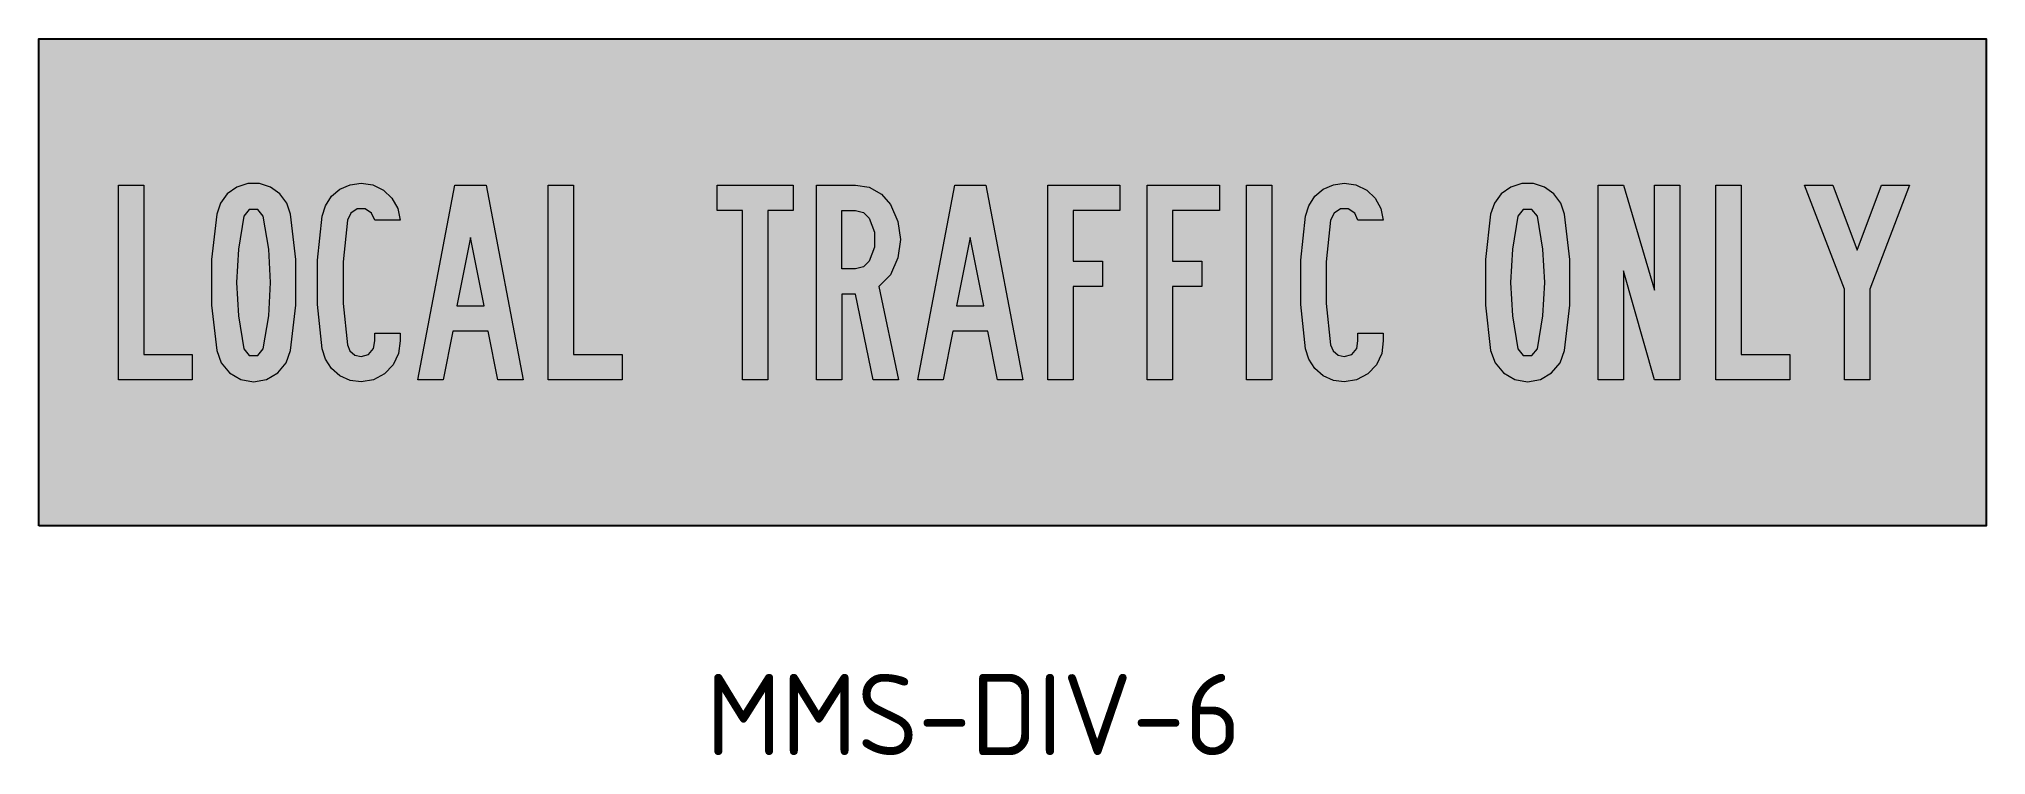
# Model space of a CAD drawing. Extents: x 134 to 254, y 179 to 223.
import ezdxf

# ---------------------------------------------------------------- set-up
doc = ezdxf.new("R2010")
doc.units = 0
doc.layers.add('L25', color=1, linetype='CONTINUOUS')
doc.layers.add('yellow', color=50, linetype='CONTINUOUS')
doc.styles.add('ISO', font='iso3098b.shx')

msp = doc.modelspace()

# ---------------------------------------------------------------- hatches: boundary and pattern name
at = {"layer": 'L25'}
h = msp.add_hatch(color=256, dxfattribs=at)
h.paths.add_polyline_path([(165.4, 214.38), (166.95, 214.38), (166.95, 203.94), (169.95, 203.94), (169.95, 202.38), (165.4, 202.38)])
h.paths.add_polyline_path([(157.37, 202.38), (159.65, 214.38), (161.57, 214.38), (163.85, 202.38), (162.29, 202.38), (161.69, 205.38), (159.53, 205.38), (158.93, 202.38)])
h.paths.add_polyline_path([(147.84, 204.3), (148.18, 206.33), (148.29, 208.38), (148.18, 210.43), (147.84, 212.46), (147.51, 212.88), (146.97, 212.88), (146.64, 212.46), (146.31, 210.43), (146.19, 208.38), (146.31, 206.33), (146.64, 204.3), (146.97, 203.88), (147.51, 203.88)], flags=16)
h.paths.add_polyline_path([(147.24, 202.26), (148.03, 202.41), (148.73, 202.81), (149.25, 203.43), (149.52, 204.18), (149.85, 206.98), (149.85, 209.79), (149.52, 212.58), (149.29, 213.26), (148.86, 213.84), (148.28, 214.25), (147.6, 214.47), (146.88, 214.47), (146.2, 214.25), (145.62, 213.84), (145.2, 213.26), (144.97, 212.58), (144.64, 209.79), (144.64, 206.98), (144.97, 204.18), (145.24, 203.43), (145.76, 202.81), (146.45, 202.41)])
h.paths.add_polyline_path([(138.91, 214.38), (140.47, 214.38), (140.47, 203.94), (143.46, 203.94), (143.46, 202.38), (138.91, 202.38)])
h.paths.add_polyline_path([(153.87, 214.5), (154.59, 214.39), (155.24, 214.07), (155.77, 213.57), (156.12, 212.94), (156.27, 212.22), (154.71, 212.22), (154.51, 212.65), (154.11, 212.91), (153.63, 212.91), (153.23, 212.65), (153.03, 212.22), (152.76, 209.66), (152.76, 207.09), (153.03, 204.54), (153.18, 204.17), (153.48, 203.91), (153.87, 203.82), (154.32, 203.95), (154.64, 204.31), (154.71, 204.78), (154.71, 205.26), (156.27, 205.26), (156.27, 204.78), (156.17, 204.01), (155.84, 203.31), (155.31, 202.75), (154.63, 202.39), (153.87, 202.26), (153.19, 202.35), (152.56, 202.63), (152.04, 203.08), (151.67, 203.65), (151.47, 204.3), (151.18, 207.02), (151.18, 209.75), (151.47, 212.46), (151.67, 213.11), (152.04, 213.69), (152.56, 214.13), (153.19, 214.4)])
h.paths.add_polyline_path([(159.77, 206.94), (161.45, 206.94), (160.61, 211.14)], flags=16)
h = msp.add_hatch(color=256, dxfattribs=at)
h.paths.add_polyline_path([(208.44, 214.38), (210, 214.38), (210, 202.38), (208.44, 202.38)])
h.paths.add_polyline_path([(202.32, 214.38), (206.76, 214.38), (206.76, 212.82), (203.88, 212.82), (203.88, 209.7), (205.68, 209.7), (205.68, 208.14), (203.88, 208.14), (203.88, 202.38), (202.32, 202.38)])
h.paths.add_polyline_path([(196.19, 214.38), (200.63, 214.38), (200.63, 212.82), (197.75, 212.82), (197.75, 209.7), (199.55, 209.7), (199.55, 208.14), (197.75, 208.14), (197.75, 202.38), (196.19, 202.38)])
h.paths.add_polyline_path([(188.17, 202.38), (190.45, 214.38), (192.37, 214.38), (194.65, 202.38), (193.08, 202.38), (192.49, 205.38), (190.33, 205.38), (189.73, 202.38)])
h.paths.add_polyline_path([(175.82, 214.38), (180.49, 214.38), (180.49, 212.82), (178.93, 212.82), (178.93, 202.38), (177.37, 202.38), (177.37, 212.82), (175.82, 212.82)])
h.paths.add_polyline_path([(184.34, 209.22), (183.5, 209.22), (183.5, 212.82), (184.34, 212.82), (184.82, 212.69), (185.18, 212.34), (185.5, 211.48), (185.5, 210.56), (185.18, 209.7), (184.82, 209.35)], flags=16)
h.paths.add_polyline_path([(185.78, 208.14), (186.98, 202.38), (185.42, 202.38), (184.34, 207.66), (183.5, 207.66), (183.5, 202.38), (181.94, 202.38), (181.94, 214.38), (184.34, 214.38), (185.18, 214.24), (185.93, 213.82), (186.5, 213.18), (186.95, 212.14), (187.11, 211.02), (186.95, 209.9), (186.5, 208.86)])
h.paths.add_polyline_path([(190.57, 206.94), (192.25, 206.94), (191.41, 211.14)], flags=16)
h.paths.add_polyline_path([(214.46, 214.5), (215.18, 214.39), (215.84, 214.07), (216.36, 213.57), (216.72, 212.94), (216.86, 212.22), (215.3, 212.22), (215.1, 212.65), (214.7, 212.91), (214.23, 212.91), (213.83, 212.65), (213.62, 212.22), (213.35, 209.66), (213.35, 207.09), (213.62, 204.54), (213.78, 204.17), (214.08, 203.91), (214.46, 203.82), (214.92, 203.95), (215.23, 204.31), (215.3, 204.78), (215.3, 205.26), (216.86, 205.26), (216.86, 204.78), (216.77, 204.01), (216.44, 203.31), (215.91, 202.75), (215.22, 202.39), (214.46, 202.26), (213.79, 202.35), (213.16, 202.63), (212.64, 203.08), (212.27, 203.65), (212.06, 204.3), (211.78, 207.02), (211.78, 209.75), (212.06, 212.46), (212.27, 213.11), (212.64, 213.69), (213.16, 214.13), (213.79, 214.4)])
h = msp.add_hatch(color=256, dxfattribs=at)
h.paths.add_polyline_path([(242.83, 214.38), (244.57, 214.38), (246.06, 210.36), (247.56, 214.38), (249.3, 214.38), (246.85, 207.96), (246.85, 202.38), (245.29, 202.38), (245.29, 207.96)])
h.paths.add_polyline_path([(237.35, 214.38), (238.91, 214.38), (238.91, 203.94), (241.91, 203.94), (241.91, 202.38), (237.35, 202.38)])
h.paths.add_polyline_path([(230.1, 214.38), (231.66, 214.38), (233.58, 207.9), (233.58, 214.38), (235.14, 214.38), (235.14, 202.38), (233.58, 202.38), (231.66, 209.1), (231.66, 202.38), (230.1, 202.38)])
h.paths.add_polyline_path([(226.36, 204.3), (226.7, 206.33), (226.81, 208.38), (226.7, 210.43), (226.36, 212.46), (226.02, 212.88), (225.49, 212.88), (225.16, 212.46), (224.82, 210.43), (224.71, 208.38), (224.82, 206.33), (225.16, 204.3), (225.49, 203.88), (226.02, 203.88)], flags=16)
h.paths.add_polyline_path([(225.76, 202.26), (226.55, 202.41), (227.24, 202.81), (227.76, 203.43), (228.04, 204.18), (228.36, 206.98), (228.36, 209.79), (228.04, 212.58), (227.81, 213.26), (227.38, 213.84), (226.8, 214.25), (226.12, 214.47), (225.4, 214.47), (224.72, 214.25), (224.13, 213.84), (223.71, 213.26), (223.48, 212.58), (223.16, 209.79), (223.16, 206.98), (223.48, 204.18), (223.75, 203.43), (224.27, 202.81), (224.97, 202.41)])
at = {"layer": 'yellow'}
h = msp.add_hatch(color=256, dxfattribs=at)
h.paths.add_polyline_path([(254.01, 223.38), (134.01, 223.38), (134.01, 193.38), (254.01, 193.38)])
h.paths.add_polyline_path([(175.82, 214.38), (180.49, 214.38), (180.49, 212.82), (178.93, 212.82), (178.93, 202.38), (177.37, 202.38), (177.37, 212.82), (175.82, 212.82)], flags=16)
h.paths.add_polyline_path([(166.95, 214.38), (166.95, 203.94), (169.95, 203.94), (169.95, 202.38), (165.4, 202.38), (165.4, 214.38)], flags=16)
h.paths.add_polyline_path([(181.94, 214.38), (184.34, 214.38), (185.18, 214.24), (185.93, 213.82), (186.5, 213.18), (186.95, 212.14), (187.11, 211.02), (186.95, 209.9), (186.5, 208.86), (185.78, 208.14), (186.98, 202.38), (185.42, 202.38), (184.34, 207.66), (183.5, 207.66), (183.5, 202.38), (181.94, 202.38)], flags=16)
h.paths.add_polyline_path([(161.57, 214.38), (163.85, 202.38), (162.29, 202.38), (161.69, 205.38), (159.53, 205.38), (158.93, 202.38), (157.37, 202.38), (159.65, 214.38)], flags=16)
h.paths.add_polyline_path([(183.5, 212.82), (184.34, 212.82), (184.82, 212.69), (185.18, 212.34), (185.5, 211.48), (185.5, 210.56), (185.18, 209.7), (184.82, 209.35), (184.34, 209.22), (183.5, 209.22)], flags=0)
h.paths.add_polyline_path([(160.61, 211.14), (161.45, 206.94), (159.77, 206.94)], flags=0)
h.paths.add_polyline_path([(156.12, 212.94), (156.27, 212.22), (154.71, 212.22), (154.51, 212.65), (154.11, 212.91), (153.63, 212.91), (153.23, 212.65), (153.03, 212.22), (152.76, 209.66), (152.76, 207.09), (153.03, 204.54), (153.18, 204.17), (153.48, 203.91), (153.87, 203.82), (154.32, 203.95), (154.64, 204.31), (154.71, 204.78), (154.71, 205.26), (156.27, 205.26), (156.27, 204.78), (156.17, 204.01), (155.84, 203.31), (155.31, 202.75), (154.63, 202.39), (153.87, 202.26), (153.19, 202.35), (152.56, 202.63), (152.04, 203.08), (151.67, 203.65), (151.47, 204.3), (151.18, 207.02), (151.18, 209.75), (151.47, 212.46), (151.67, 213.11), (152.04, 213.69), (152.56, 214.13), (153.19, 214.4), (153.87, 214.5), (154.59, 214.39), (155.24, 214.07), (155.77, 213.57)], flags=16)
h.paths.add_polyline_path([(190.45, 214.38), (192.37, 214.38), (194.65, 202.38), (193.08, 202.38), (192.49, 205.38), (190.33, 205.38), (189.73, 202.38), (188.17, 202.38)], flags=16)
h.paths.add_polyline_path([(191.41, 211.14), (192.25, 206.94), (190.57, 206.94)], flags=0)
h.paths.add_polyline_path([(149.52, 212.58), (149.85, 209.79), (149.85, 206.98), (149.52, 204.18), (149.25, 203.43), (148.73, 202.81), (148.03, 202.41), (147.24, 202.26), (146.45, 202.41), (145.76, 202.81), (145.24, 203.43), (144.97, 204.18), (144.64, 206.98), (144.64, 209.79), (144.97, 212.58), (145.2, 213.26), (145.62, 213.84), (146.2, 214.25), (146.88, 214.47), (147.6, 214.47), (148.28, 214.25), (148.86, 213.84), (149.29, 213.26)], flags=16)
h.paths.add_polyline_path([(196.19, 214.38), (200.63, 214.38), (200.63, 212.82), (197.75, 212.82), (197.75, 209.7), (199.55, 209.7), (199.55, 208.14), (197.75, 208.14), (197.75, 202.38), (196.19, 202.38)], flags=16)
h.paths.add_polyline_path([(147.84, 212.46), (148.18, 210.43), (148.29, 208.38), (148.18, 206.33), (147.84, 204.3), (147.51, 203.88), (146.97, 203.88), (146.64, 204.3), (146.31, 206.33), (146.19, 208.38), (146.31, 210.43), (146.64, 212.46), (146.97, 212.88), (147.51, 212.88)], flags=0)
h.paths.add_polyline_path([(202.32, 214.38), (206.76, 214.38), (206.76, 212.82), (203.88, 212.82), (203.88, 209.7), (205.68, 209.7), (205.68, 208.14), (203.88, 208.14), (203.88, 202.38), (202.32, 202.38)], flags=16)
h.paths.add_polyline_path([(140.47, 214.38), (140.47, 203.94), (143.46, 203.94), (143.46, 202.38), (138.91, 202.38), (138.91, 214.38)], flags=16)
h.paths.add_polyline_path([(208.44, 214.38), (210, 214.38), (210, 202.38), (208.44, 202.38)], flags=16)
h.paths.add_polyline_path([(212.06, 212.46), (212.27, 213.11), (212.64, 213.69), (213.16, 214.13), (213.79, 214.4), (214.46, 214.5), (215.18, 214.39), (215.84, 214.07), (216.36, 213.57), (216.72, 212.94), (216.86, 212.22), (215.3, 212.22), (215.1, 212.65), (214.7, 212.91), (214.23, 212.91), (213.83, 212.65), (213.62, 212.22), (213.35, 209.66), (213.35, 207.09), (213.62, 204.54), (213.78, 204.17), (214.08, 203.91), (214.46, 203.82), (214.92, 203.95), (215.23, 204.31), (215.3, 204.78), (215.3, 205.26), (216.86, 205.26), (216.86, 204.78), (216.77, 204.01), (216.44, 203.31), (215.91, 202.75), (215.22, 202.39), (214.46, 202.26), (213.79, 202.35), (213.16, 202.63), (212.64, 203.08), (212.27, 203.65), (212.06, 204.3), (211.78, 207.02), (211.78, 209.75)], flags=16)
h.paths.add_polyline_path([(223.48, 212.58), (223.71, 213.26), (224.13, 213.84), (224.72, 214.25), (225.4, 214.47), (226.12, 214.47), (226.8, 214.25), (227.38, 213.84), (227.81, 213.26), (228.04, 212.58), (228.36, 209.79), (228.36, 206.98), (228.04, 204.18), (227.76, 203.43), (227.24, 202.81), (226.55, 202.41), (225.76, 202.26), (224.97, 202.41), (224.27, 202.81), (223.75, 203.43), (223.48, 204.18), (223.16, 206.98), (223.16, 209.79)], flags=16)
h.paths.add_polyline_path([(224.82, 210.43), (225.16, 212.46), (225.49, 212.88), (226.02, 212.88), (226.36, 212.46), (226.7, 210.43), (226.81, 208.38), (226.7, 206.33), (226.36, 204.3), (226.02, 203.88), (225.49, 203.88), (225.16, 204.3), (224.82, 206.33), (224.71, 208.38)], flags=0)
h.paths.add_polyline_path([(230.1, 214.38), (231.66, 214.38), (233.58, 207.9), (233.58, 214.38), (235.14, 214.38), (235.14, 202.38), (233.58, 202.38), (231.66, 209.1), (231.66, 202.38), (230.1, 202.38)], flags=16)
h.paths.add_polyline_path([(237.35, 214.38), (238.91, 214.38), (238.91, 203.94), (241.91, 203.94), (241.91, 202.38), (237.35, 202.38)], flags=16)
h.paths.add_polyline_path([(242.83, 214.38), (244.57, 214.38), (246.06, 210.36), (247.56, 214.38), (249.3, 214.38), (246.85, 207.96), (246.85, 202.38), (245.29, 202.38), (245.29, 207.96)], flags=16)

# ---------------------------------------------------------------- linework, layer by layer
at = {"layer": 'L25'}
msp.add_lwpolyline([(134.01, 193.38), (134.01, 223.38), (254.01, 223.38), (254.01, 193.38)], close=True, dxfattribs=at)
at = {"layer": 'L25', "lineweight": 0}
for points in [[(138.91, 214.38), (140.47, 214.38), (140.47, 203.94), (143.46, 203.94), (143.46, 202.38), (138.91, 202.38), (138.91, 214.38)], [(147.24, 202.26), (148.03, 202.41), (148.73, 202.81), (149.25, 203.43), (149.52, 204.18), (149.85, 206.98), (149.85, 209.79), (149.52, 212.58), (149.29, 213.26), (148.86, 213.84), (148.28, 214.25), (147.6, 214.47), (146.88, 214.47), (146.2, 214.25), (145.62, 213.84), (145.2, 213.26), (144.97, 212.58), (144.64, 209.79), (144.64, 206.98), (144.97, 204.18), (145.24, 203.43), (145.76, 202.81), (146.45, 202.41), (147.24, 202.26)], [(153.87, 214.5), (154.59, 214.39), (155.24, 214.07), (155.77, 213.57), (156.12, 212.94), (156.27, 212.22), (154.71, 212.22), (154.51, 212.65), (154.11, 212.91), (153.63, 212.91), (153.23, 212.65), (153.03, 212.22), (152.76, 209.66), (152.76, 207.09), (153.03, 204.54), (153.18, 204.17), (153.48, 203.91), (153.87, 203.82), (154.32, 203.95), (154.64, 204.31), (154.71, 204.78), (154.71, 205.26), (156.27, 205.26), (156.27, 204.78), (156.17, 204.01), (155.84, 203.31), (155.31, 202.75), (154.63, 202.39), (153.87, 202.26), (153.19, 202.35), (152.56, 202.63), (152.04, 203.08), (151.67, 203.65), (151.47, 204.3), (151.18, 207.02), (151.18, 209.75), (151.47, 212.46), (151.67, 213.11), (152.04, 213.69), (152.56, 214.13), (153.19, 214.4)], [(157.37, 202.38), (159.65, 214.38), (161.57, 214.38), (163.85, 202.38), (162.29, 202.38), (161.69, 205.38), (159.53, 205.38), (158.93, 202.38), (157.37, 202.38)], [(165.4, 214.38), (166.95, 214.38), (166.95, 203.94), (169.95, 203.94), (169.95, 202.38), (165.4, 202.38), (165.4, 214.38)], [(175.82, 214.38), (180.49, 214.38), (180.49, 212.82), (178.93, 212.82), (178.93, 202.38), (177.37, 202.38), (177.37, 212.82), (175.82, 212.82), (175.82, 214.38)], [(185.78, 208.14), (186.98, 202.38), (185.42, 202.38), (184.34, 207.66), (183.5, 207.66), (183.5, 202.38), (181.94, 202.38), (181.94, 214.38), (184.34, 214.38), (185.18, 214.24), (185.93, 213.82), (186.5, 213.18), (186.95, 212.14), (187.11, 211.02), (186.95, 209.9), (186.5, 208.86)], [(188.17, 202.38), (190.45, 214.38), (192.37, 214.38), (194.65, 202.38), (193.08, 202.38), (192.49, 205.38), (190.33, 205.38), (189.73, 202.38), (188.17, 202.38)], [(196.19, 214.38), (200.63, 214.38), (200.63, 212.82), (197.75, 212.82), (197.75, 209.7), (199.55, 209.7), (199.55, 208.14), (197.75, 208.14), (197.75, 202.38), (196.19, 202.38), (196.19, 214.38)], [(202.32, 214.38), (206.76, 214.38), (206.76, 212.82), (203.88, 212.82), (203.88, 209.7), (205.68, 209.7), (205.68, 208.14), (203.88, 208.14), (203.88, 202.38), (202.32, 202.38), (202.32, 214.38)], [(208.44, 214.38), (210, 214.38), (210, 202.38), (208.44, 202.38), (208.44, 214.38)], [(214.46, 214.5), (215.18, 214.39), (215.84, 214.07), (216.36, 213.57), (216.72, 212.94), (216.86, 212.22), (215.3, 212.22), (215.1, 212.65), (214.7, 212.91), (214.23, 212.91), (213.83, 212.65), (213.62, 212.22), (213.35, 209.66), (213.35, 207.09), (213.62, 204.54), (213.78, 204.17), (214.08, 203.91), (214.46, 203.82), (214.92, 203.95), (215.23, 204.31), (215.3, 204.78), (215.3, 205.26), (216.86, 205.26), (216.86, 204.78), (216.77, 204.01), (216.44, 203.31), (215.91, 202.75), (215.22, 202.39), (214.46, 202.26), (213.79, 202.35), (213.16, 202.63), (212.64, 203.08), (212.27, 203.65), (212.06, 204.3), (211.78, 207.02), (211.78, 209.75), (212.06, 212.46), (212.27, 213.11), (212.64, 213.69), (213.16, 214.13), (213.79, 214.4)], [(225.76, 202.26), (226.55, 202.41), (227.24, 202.81), (227.76, 203.43), (228.04, 204.18), (228.36, 206.98), (228.36, 209.79), (228.04, 212.58), (227.81, 213.26), (227.38, 213.84), (226.8, 214.25), (226.12, 214.47), (225.4, 214.47), (224.72, 214.25), (224.13, 213.84), (223.71, 213.26), (223.48, 212.58), (223.16, 209.79), (223.16, 206.98), (223.48, 204.18), (223.75, 203.43), (224.27, 202.81), (224.97, 202.41), (225.76, 202.26)], [(230.1, 214.38), (231.66, 214.38), (233.58, 207.9), (233.58, 214.38), (235.14, 214.38), (235.14, 202.38), (233.58, 202.38), (231.66, 209.1), (231.66, 202.38), (230.1, 202.38), (230.1, 214.38)], [(237.35, 214.38), (238.91, 214.38), (238.91, 203.94), (241.91, 203.94), (241.91, 202.38), (237.35, 202.38), (237.35, 214.38)], [(242.83, 214.38), (244.57, 214.38), (246.06, 210.36), (247.56, 214.38), (249.3, 214.38), (246.85, 207.96), (246.85, 202.38), (245.29, 202.38), (245.29, 207.96), (242.83, 214.38)], [(147.84, 204.3), (148.18, 206.33), (148.29, 208.38), (148.18, 210.43), (147.84, 212.46), (147.51, 212.88), (146.97, 212.88), (146.64, 212.46), (146.31, 210.43), (146.19, 208.38), (146.31, 206.33), (146.64, 204.3), (146.97, 203.88), (147.51, 203.88), (147.84, 204.3)], [(184.34, 209.22), (183.5, 209.22), (183.5, 212.82), (184.34, 212.82), (184.82, 212.69), (185.18, 212.34), (185.5, 211.48), (185.5, 210.56), (185.18, 209.7), (184.82, 209.35)], [(226.36, 204.3), (226.7, 206.33), (226.81, 208.38), (226.7, 210.43), (226.36, 212.46), (226.02, 212.88), (225.49, 212.88), (225.16, 212.46), (224.82, 210.43), (224.71, 208.38), (224.82, 206.33), (225.16, 204.3), (225.49, 203.88), (226.02, 203.88), (226.36, 204.3)], [(159.77, 206.94), (161.45, 206.94), (160.61, 211.14)], [(190.57, 206.94), (192.25, 206.94), (191.41, 211.14)]]:
    msp.add_lwpolyline(points, close=True, dxfattribs=at)

# ---------------------------------------------------------------- texts
at = {"layer": 'yellow', "insert": (175.12, 184.27), "char_height": 5, "width": 76.1502, "attachment_point": 1, "style": 'ISO'}
msp.add_mtext('{\\C3;MMS-DIV-6}', dxfattribs=at)

doc.saveas('drawing.dxf')
